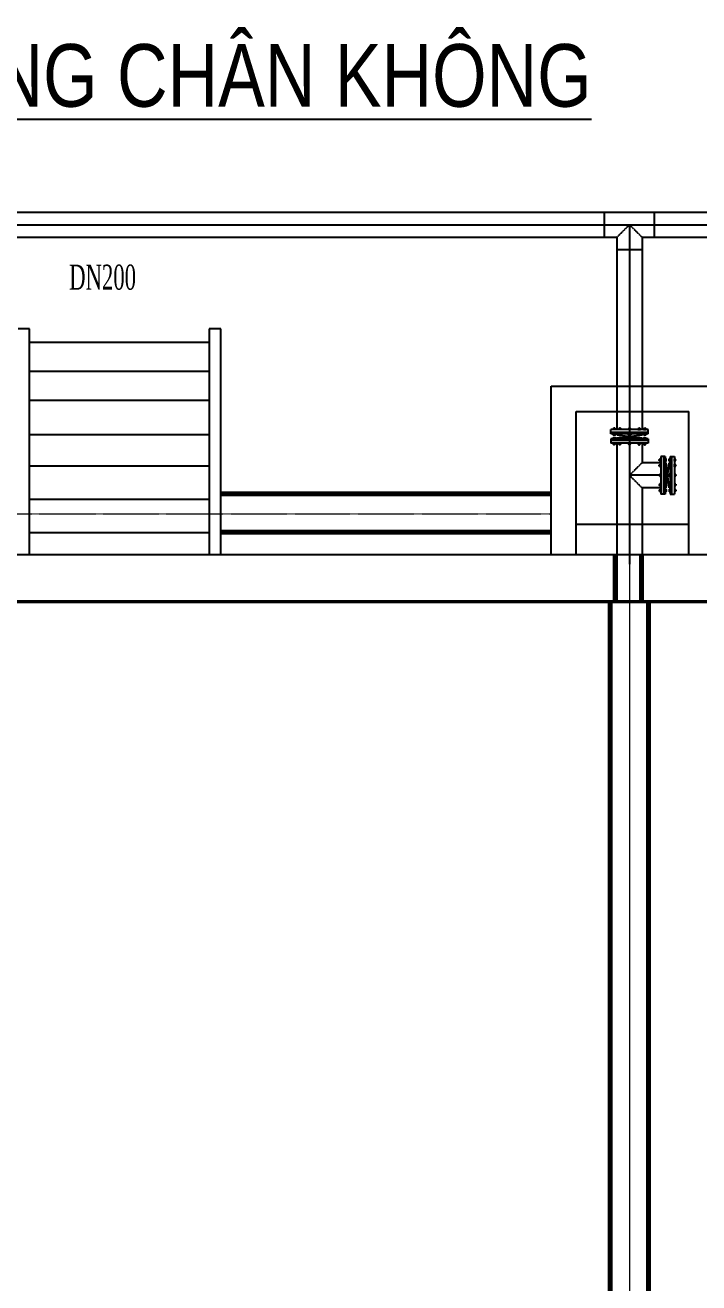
# Model space of a CAD drawing. Header units: millimetres. Extents: x -702765 to 835888, y -645289 to 262.
# Drawn here: x 752453 to 757828, y -314426 to -304386 of the extents above; entities that cross this region are included whole.
import ezdxf
from ezdxf.enums import TextEntityAlignment as Align

# ---------------------------------------------------------------- set-up
doc = ezdxf.new("R2010")
doc.units = ezdxf.units.MM
doc.header["$LTSCALE"] = 0.01
for name, pattern in [('CENTER', [2, 1.25, -0.25, 0.25, -0.25]), ('DASHED', [19.05, 12.7, -6.35]), ('HIDDEN', [9.525, 6.35, -3.175])]:
    doc.linetypes.add(name, pattern=pattern)
for name, color, linetype in [('centre', 8, 'CENTER'), ('HACTH', 9, 'Continuous'), ('HATCH', 8, 'Continuous'), ('PIPE', 3, 'Continuous'), ('THIETBI', 200, 'Continuous')]:
    doc.layers.add(name, color=color, linetype=linetype)
doc.layers.add('duong tam', color=6, linetype='CENTER', lineweight=9)
doc.styles.add('text', font='romans.shx', dxfattribs={"width": 0.8, "bigfont": 'romansvn.shx'})
doc.styles.add('TUYEN', font='vntimeh.shx', dxfattribs={"width": 0.6, "height": 200})

msp = doc.modelspace()

# ---------------------------------------------------------------- linework, layer by layer
for p, q in [((752488.7, -306809.3), (752397.2, -306809.3)), ((752488.7, -308608.2), (752488.7, -306809.3)), ((753922, -306809.3), (753922, -308608.2)), ((754013.5, -306809.3), (753922, -306809.3)), ((754013.5, -308612.9), (754013.5, -306809.3)), ((753922, -306918.9), (752488.7, -306918.9)), ((753922, -307151.6), (752488.7, -307151.6)), ((756649.2, -308612.9), (756649.2, -307269.1)), ((756649.2, -307269.1), (757949.2, -307269.1)), ((753922, -307383.7), (752488.7, -307383.7)), ((756849.2, -308612.9), (756849.2, -307469.1)), ((756849.2, -307469.1), (757749.2, -307469.1)), ((757749.2, -308612.9), (757749.2, -307469.1)), ((753922, -307657.6), (752488.7, -307657.6)), ((753922, -307906.2), (752488.7, -307906.2)), ((753922, -308172.6), (752488.7, -308172.6)), ((756849.2, -308369.1), (757749.2, -308369.1)), ((756849.2, -308369.1), (757749.2, -308369.1)), ((753922, -308438.9), (752488.7, -308438.9)), ((746264.4, -308612.9), (762264.4, -308612.9)), ((745718.3, -308982), (761307.4, -308982))]:
    msp.add_line(p, q)
at = {"linetype": 'HIDDEN', "ltscale": 300, "const_width": 40}
for points in [[(754013.5, -308127.8), (756645.2, -308127.8)], [(754013.5, -308434.9), (756645.2, -308434.9)], [(757162, -308984.5), (757162, -308615)], [(757370.6, -308984.5), (757370.6, -308615)], [(757120.4, -308982), (757120.4, -331096)], [(757427, -308982), (757427, -331096)]]:
    msp.add_lwpolyline(points, dxfattribs=at)
at = {"linetype": 'Continuous'}
for points in [[(745718.3, -308982), (761309.4, -308982), (761309.4, -331096), (745718.3, -331096)], [(745728.3, -308992), (761299.4, -308992), (761299.4, -331086), (745728.3, -331086)]]:
    msp.add_lwpolyline(points, close=True, dxfattribs=at)
at = {"layer": 'centre', "linetype": 'CENTER', "ltscale": 300}
for p, q in [((724632.4, -305979.4), (773462.6, -305979.4)), ((757274.8, -305979.4), (757274.8, -308687.9)), ((757524.9, -307979.5), (757274.9, -307979.5))]:
    msp.add_line(p, q, dxfattribs=at)
at = {"layer": 'duong tam', "ltscale": 200}
for p, q in [((749978.2, -308288.4), (756645.2, -308288.4)), ((757274.8, -308493.9), (757274.8, -331096)), ((757274.8, -308512.9), (757274.8, -331096))]:
    msp.add_line(p, q, dxfattribs=at)
at = {"layer": 'HATCH'}
msp.add_lwpolyline([(753975.3, -306377.4, 0, 0, 0), (754526.6, -306377.4, 100, 0, 0), (754770, -306377.4, 0, 0, 0)], format="xyseb", dxfattribs=at)
at = {"layer": 'PIPE', "linetype": 'DASHED', "ltscale": 25}
for p, q in [((724632.4, -305879.4), (773474.8, -305879.4)), ((757074.8, -306079.4), (757074.8, -305879.4)), ((757474.8, -306079.4), (757474.8, -305879.4)), ((757274.8, -305979.4), (757174.8, -306079.4)), ((757374.8, -306079.4), (757274.8, -305979.4)), ((749428.2, -306079.4), (757174.8, -306079.4)), ((757174.8, -306079.4), (757174.8, -307614.9)), ((757374.8, -306079.4), (765228.2, -306079.4)), ((757374.8, -306079.4), (757474.8, -306079.4)), ((757374.8, -306079.4), (757374.8, -307614.9)), ((757374.8, -306179.4), (757174.8, -306179.4)), ((757174.8, -307723.3), (757174.8, -308612.9)), ((757374.9, -307723.3), (757374.9, -307879.5)), ((757274.9, -307979.5), (757374.9, -307879.5)), ((757524.9, -307879.5), (757374.9, -307879.5)), ((757374.9, -308079.5), (757274.9, -307979.5)), ((757374.9, -308079.5), (757374.8, -308612.9)), ((757524.9, -308079.5), (757374.9, -308079.5))]:
    msp.add_line(p, q, dxfattribs=at)
at = {"layer": 'THIETBI'}
for p, q in [((757124.9, -307650), (757124.9, -307614.9)), ((757424.9, -307614.9), (757124.9, -307614.9)), ((757143.2, -307614.9), (757143.2, -307609.8)), ((757163.2, -307614.9), (757143.2, -307614.9)), ((757160.6, -307608), (757145.9, -307608)), ((757148.2, -307604.7), (757150.2, -307602.7)), ((757148.2, -307604.7), (757148.2, -307608)), ((757158.2, -307607.5), (757148.2, -307605.4)), ((757149.2, -307614.9), (757149.2, -307609.8)), ((757158.1, -307604.6), (757150.1, -307602.8)), ((757156.2, -307602.7), (757150.2, -307602.7)), ((757153.2, -307602.7), (757153.2, -307614.9)), ((757158.2, -307604.7), (757156.2, -307602.7)), ((757157.2, -307614.9), (757157.2, -307609.8)), ((757158.2, -307604.7), (757158.2, -307608)), ((757163.2, -307614.9), (757163.2, -307609.8)), ((757187.8, -307614.9), (757187.8, -307609.8)), ((757207.8, -307614.9), (757187.8, -307614.9)), ((757205.2, -307608), (757190.5, -307608)), ((757192.8, -307604.7), (757194.8, -307602.7)), ((757192.8, -307604.7), (757192.8, -307608)), ((757202.8, -307607.5), (757192.8, -307605.4)), ((757193.8, -307614.9), (757193.8, -307609.8)), ((757202.7, -307604.6), (757194.7, -307602.8)), ((757200.8, -307602.7), (757194.8, -307602.7)), ((757197.8, -307602.7), (757197.8, -307614.9)), ((757202.8, -307604.7), (757200.8, -307602.7)), ((757201.8, -307614.9), (757201.8, -307609.8)), ((757202.8, -307604.7), (757202.8, -307608)), ((757207.8, -307614.9), (757207.8, -307609.8)), ((757264.9, -307614.9), (757264.9, -307609.8)), ((757284.9, -307614.9), (757264.9, -307614.9)), ((757282.2, -307608), (757267.5, -307608)), ((757269.9, -307604.7), (757271.9, -307602.7)), ((757269.9, -307604.7), (757269.9, -307608)), ((757279.9, -307607.5), (757269.9, -307605.4)), ((757270.9, -307614.9), (757270.9, -307609.8)), ((757279.7, -307604.6), (757271.8, -307602.8)), ((757277.9, -307602.7), (757271.9, -307602.7)), ((757279.9, -307604.7), (757277.9, -307602.7)), ((757278.9, -307614.9), (757278.9, -307609.8)), ((757279.9, -307604.7), (757279.9, -307608)), ((757284.9, -307614.9), (757284.9, -307609.8)), ((757342.4, -307614.9), (757342.4, -307609.8)), ((757342.4, -307614.9), (757362.4, -307614.9)), ((757345.1, -307608), (757359.8, -307608)), ((757347.4, -307604.7), (757349.4, -307602.7)), ((757347.4, -307604.7), (757347.4, -307608)), ((757347.4, -307607.5), (757357.4, -307605.4)), ((757347.6, -307604.6), (757355.5, -307602.8)), ((757348.4, -307614.9), (757348.4, -307609.8)), ((757349.4, -307602.7), (757355.4, -307602.7)), ((757352.4, -307602.7), (757352.4, -307614.9)), ((757357.4, -307604.7), (757355.4, -307602.7)), ((757356.4, -307614.9), (757356.4, -307609.8)), ((757357.4, -307604.7), (757357.4, -307608)), ((757362.4, -307614.9), (757362.4, -307609.8)), ((757387.1, -307614.9), (757387.1, -307609.8)), ((757387.1, -307614.9), (757407.1, -307614.9)), ((757397.6, -307614.9), (757388.6, -307614.9)), ((757389.7, -307608), (757404.4, -307608)), ((757392, -307604.7), (757394, -307602.7)), ((757392, -307604.7), (757392, -307608)), ((757392, -307607.5), (757402, -307605.4)), ((757392.2, -307604.6), (757400.2, -307602.8)), ((757393.1, -307614.9), (757393.1, -307609.8)), ((757394, -307602.7), (757400, -307602.7)), ((757397.1, -307602.7), (757397.1, -307614.9)), ((757402, -307604.7), (757400, -307602.7)), ((757401.1, -307614.9), (757401.1, -307609.8)), ((757402, -307604.7), (757402, -307608)), ((757407.1, -307614.9), (757407.1, -307609.8)), ((757424.9, -307650), (757424.9, -307614.9)), ((757424.9, -307636.9), (757124.9, -307636.9)), ((757424.9, -307636.9), (757124.9, -307636.9)), ((757424.9, -307636.9), (757124.9, -307636.9)), ((757424.9, -307650), (757124.9, -307650)), ((757124.9, -307688.2), (757124.9, -307723.3)), ((757424.9, -307688.2), (757124.9, -307688.2)), ((757424.9, -307701.3), (757124.9, -307701.3)), ((757424.9, -307701.3), (757124.9, -307701.3)), ((757424.9, -307701.3), (757124.9, -307701.3)), ((757143.2, -307650), (757143.2, -307656)), ((757163.2, -307650), (757143.2, -307650)), ((757143.2, -307688.2), (757143.2, -307682.2)), ((757163.2, -307688.2), (757143.2, -307688.2)), ((757160.6, -307657.8), (757145.9, -307657.8)), ((757160.6, -307680.4), (757145.9, -307680.4)), ((757148.2, -307649.9), (757148.2, -307650)), ((757148.2, -307688.3), (757148.2, -307688.2)), ((757149.2, -307650), (757149.2, -307656)), ((757149.2, -307688.2), (757149.2, -307682.2)), ((757153.2, -307649.9), (757153.2, -307657.8)), ((757153.2, -307688.3), (757153.2, -307680.4)), ((757157.2, -307650), (757157.2, -307656)), ((757157.2, -307688.2), (757157.2, -307682.2)), ((757158.2, -307649.9), (757158.2, -307650)), ((757158.2, -307688.3), (757158.2, -307688.2)), ((757163.2, -307650), (757163.2, -307656)), ((757163.2, -307688.2), (757163.2, -307682.2)), ((757187.8, -307650), (757187.8, -307656)), ((757207.8, -307650), (757187.8, -307650)), ((757187.8, -307688.2), (757187.8, -307682.2)), ((757207.8, -307688.2), (757187.8, -307688.2)), ((757205.2, -307657.8), (757190.5, -307657.8)), ((757205.2, -307680.4), (757190.5, -307680.4)), ((757192.8, -307649.9), (757192.8, -307650)), ((757192.8, -307688.2), (757192.8, -307688.2)), ((757193.8, -307650), (757193.8, -307656)), ((757193.8, -307688.2), (757193.8, -307682.2)), ((757197.8, -307649.9), (757197.8, -307657.8)), ((757197.8, -307688.2), (757197.8, -307680.4)), ((757201.8, -307650), (757201.8, -307656)), ((757201.8, -307688.2), (757201.8, -307682.2)), ((757202.8, -307649.9), (757202.8, -307650)), ((757202.8, -307688.2), (757202.8, -307688.2)), ((757207.8, -307650), (757207.8, -307656)), ((757207.8, -307688.2), (757207.8, -307682.2)), ((757284.9, -307650), (757264.9, -307650)), ((757264.9, -307650), (757264.9, -307656)), ((757264.9, -307688.2), (757264.9, -307682.2)), ((757284.9, -307688.2), (757264.9, -307688.2)), ((757282.2, -307657.8), (757267.5, -307657.8)), ((757282.2, -307680.4), (757267.5, -307680.4)), ((757270.9, -307650), (757270.9, -307656)), ((757270.9, -307688.2), (757270.9, -307682.2)), ((757278.9, -307650), (757278.9, -307656)), ((757278.9, -307688.2), (757278.9, -307682.2)), ((757284.9, -307650), (757284.9, -307656)), ((757284.9, -307688.2), (757284.9, -307682.2)), ((757342.4, -307650), (757342.4, -307656)), ((757342.4, -307650), (757362.4, -307650)), ((757342.4, -307688.2), (757342.4, -307682.2)), ((757342.4, -307688.2), (757362.4, -307688.2)), ((757345.1, -307657.8), (757359.8, -307657.8)), ((757345.1, -307680.4), (757359.8, -307680.4)), ((757347.4, -307649.9), (757347.4, -307650)), ((757347.4, -307688.2), (757347.4, -307688.2)), ((757348.4, -307650), (757348.4, -307656)), ((757348.4, -307688.2), (757348.4, -307682.2)), ((757352.4, -307649.9), (757352.4, -307657.8)), ((757352.4, -307688.2), (757352.4, -307680.4)), ((757356.4, -307650), (757356.4, -307656)), ((757356.4, -307688.2), (757356.4, -307682.2)), ((757357.4, -307649.9), (757357.4, -307650)), ((757357.4, -307688.2), (757357.4, -307688.2)), ((757362.4, -307650), (757362.4, -307656)), ((757362.4, -307688.2), (757362.4, -307682.2)), ((757387.1, -307650), (757387.1, -307656)), ((757387.1, -307650), (757407.1, -307650)), ((757387.1, -307688.2), (757387.1, -307682.2)), ((757387.1, -307688.2), (757407.1, -307688.2)), ((757389.7, -307657.8), (757404.4, -307657.8)), ((757389.7, -307680.4), (757404.4, -307680.4)), ((757392, -307649.9), (757392, -307650)), ((757392, -307688.3), (757392, -307688.2)), ((757393.1, -307650), (757393.1, -307656)), ((757393.1, -307688.2), (757393.1, -307682.2)), ((757397.1, -307649.9), (757397.1, -307657.8)), ((757397.1, -307688.3), (757397.1, -307680.4)), ((757401.1, -307650), (757401.1, -307656)), ((757401.1, -307688.2), (757401.1, -307682.2)), ((757402, -307649.9), (757402, -307650)), ((757402, -307688.3), (757402, -307688.2)), ((757407.1, -307650), (757407.1, -307656)), ((757407.1, -307688.2), (757407.1, -307682.2)), ((757424.9, -307688.2), (757424.9, -307723.3)), ((757424.9, -307723.3), (757124.9, -307723.3)), ((757143.2, -307723.3), (757143.2, -307728.4)), ((757163.2, -307723.3), (757143.2, -307723.3)), ((757160.6, -307730.1), (757145.9, -307730.1)), ((757148.2, -307733.5), (757148.2, -307730.1)), ((757158.2, -307730.7), (757148.2, -307732.8)), ((757148.2, -307733.5), (757150.2, -307735.5)), ((757149.2, -307723.3), (757149.2, -307728.4)), ((757158.1, -307733.6), (757150.1, -307735.4)), ((757156.2, -307735.5), (757150.2, -307735.5)), ((757153.2, -307735.5), (757153.2, -307723.3)), ((757158.2, -307733.5), (757156.2, -307735.5)), ((757157.2, -307723.3), (757157.2, -307728.4)), ((757158.2, -307733.5), (757158.2, -307730.1)), ((757163.2, -307723.3), (757163.2, -307728.4)), ((757187.8, -307723.3), (757187.8, -307728.4)), ((757207.8, -307723.3), (757187.8, -307723.3)), ((757205.2, -307730.1), (757190.5, -307730.1)), ((757192.8, -307733.5), (757192.8, -307730.1)), ((757202.8, -307730.7), (757192.8, -307732.8)), ((757192.8, -307733.5), (757194.8, -307735.5)), ((757193.8, -307723.3), (757193.8, -307728.4)), ((757202.7, -307733.6), (757194.7, -307735.4)), ((757200.8, -307735.5), (757194.8, -307735.5)), ((757197.8, -307735.5), (757197.8, -307723.3)), ((757202.8, -307733.5), (757200.8, -307735.5)), ((757201.8, -307723.3), (757201.8, -307728.4)), ((757202.8, -307733.5), (757202.8, -307730.1)), ((757207.8, -307723.3), (757207.8, -307728.4)), ((757284.9, -307723.3), (757264.9, -307723.3)), ((757264.9, -307723.3), (757264.9, -307728.4)), ((757282.2, -307730.1), (757267.5, -307730.1)), ((757269.9, -307733.5), (757269.9, -307730.1)), ((757279.9, -307730.7), (757269.9, -307732.8)), ((757269.9, -307733.5), (757271.9, -307735.5)), ((757270.9, -307723.3), (757270.9, -307728.4)), ((757279.7, -307733.6), (757271.8, -307735.4)), ((757277.9, -307735.5), (757271.9, -307735.5)), ((757279.9, -307733.5), (757277.9, -307735.5)), ((757278.9, -307723.3), (757278.9, -307728.4)), ((757279.9, -307733.5), (757279.9, -307730.1)), ((757284.9, -307723.3), (757284.9, -307728.4)), ((757342.4, -307723.3), (757342.4, -307728.4)), ((757342.4, -307723.3), (757362.4, -307723.3)), ((757345.1, -307730.1), (757359.8, -307730.1)), ((757347.4, -307733.5), (757347.4, -307730.1)), ((757347.4, -307730.7), (757357.4, -307732.8)), ((757347.4, -307733.5), (757349.4, -307735.5)), ((757347.6, -307733.6), (757355.5, -307735.4)), ((757348.4, -307723.3), (757348.4, -307728.4)), ((757349.4, -307735.5), (757355.4, -307735.5)), ((757352.4, -307735.5), (757352.4, -307723.3)), ((757357.4, -307733.5), (757355.4, -307735.5)), ((757356.4, -307723.3), (757356.4, -307728.4)), ((757357.4, -307733.5), (757357.4, -307730.1)), ((757362.4, -307723.3), (757362.4, -307728.4)), ((757387.1, -307723.3), (757387.1, -307728.4)), ((757387.1, -307723.3), (757407.1, -307723.3)), ((757397.6, -307723.3), (757388.6, -307723.3)), ((757389.7, -307730.1), (757404.4, -307730.1)), ((757392, -307733.5), (757392, -307730.1)), ((757392, -307730.7), (757402, -307732.8)), ((757392, -307733.5), (757394, -307735.5)), ((757392.2, -307733.6), (757400.2, -307735.4)), ((757393.1, -307723.3), (757393.1, -307728.4)), ((757394, -307735.5), (757400, -307735.5)), ((757397.1, -307735.5), (757397.1, -307723.3)), ((757402, -307733.5), (757400, -307735.5)), ((757401.1, -307723.3), (757401.1, -307728.4)), ((757402, -307733.5), (757402, -307730.1)), ((757407.1, -307723.3), (757407.1, -307728.4)), ((757514.7, -307852.3), (757512.7, -307854.3)), ((757512.7, -307860.3), (757512.7, -307854.3)), ((757512.7, -307857.3), (757524.9, -307857.3)), ((757514.7, -307862.3), (757512.7, -307860.3)), ((757514.7, -307896.9), (757512.7, -307898.9)), ((757512.7, -307904.9), (757512.7, -307898.9)), ((757512.7, -307901.9), (757524.9, -307901.9)), ((757514.7, -307906.9), (757512.7, -307904.9)), ((757514.6, -307862.2), (757512.8, -307854.2)), ((757514.6, -307906.8), (757512.8, -307898.8)), ((757514.7, -307852.3), (757518, -307852.3)), ((757514.7, -307862.3), (757518, -307862.3)), ((757514.7, -307896.9), (757518, -307896.9)), ((757514.7, -307906.9), (757518, -307906.9)), ((757517.5, -307862.3), (757515.4, -307852.3)), ((757517.5, -307906.9), (757515.4, -307896.9)), ((757518, -307864.6), (757518, -307850)), ((757518, -307909.3), (757518, -307894.6)), ((757524.9, -307847.3), (757519.8, -307847.3)), ((757524.9, -307853.3), (757519.8, -307853.3)), ((757524.9, -307861.3), (757519.8, -307861.3)), ((757524.9, -307867.3), (757519.8, -307867.3)), ((757524.9, -307891.9), (757519.8, -307891.9)), ((757524.9, -307897.9), (757519.8, -307897.9)), ((757524.9, -307905.9), (757519.8, -307905.9)), ((757524.9, -307911.9), (757519.8, -307911.9)), ((757559.9, -307829.5), (757524.9, -307829.5)), ((757524.9, -307829.5), (757524.9, -308129.5)), ((757524.9, -307867.3), (757524.9, -307847.3)), ((757524.9, -307856.8), (757524.9, -307865.8)), ((757524.9, -307911.9), (757524.9, -307891.9)), ((757546.9, -307829.5), (757546.9, -308129.5)), ((757546.9, -307829.5), (757546.9, -308129.5)), ((757546.9, -307829.5), (757546.9, -308129.5)), ((757559.9, -307829.5), (757559.9, -308129.5)), ((757559.9, -307847.3), (757566, -307847.3)), ((757559.9, -307867.3), (757559.9, -307847.3)), ((757559.9, -307852.3), (757559.9, -307852.3)), ((757559.9, -307853.3), (757566, -307853.3)), ((757559.9, -307857.3), (757567.8, -307857.3)), ((757559.9, -307861.3), (757566, -307861.3)), ((757559.9, -307862.3), (757559.9, -307862.3)), ((757559.9, -307867.3), (757566, -307867.3)), ((757559.9, -307891.9), (757566, -307891.9)), ((757559.9, -307911.9), (757559.9, -307891.9)), ((757559.9, -307896.9), (757559.9, -307896.9)), ((757559.9, -307897.9), (757566, -307897.9)), ((757559.9, -307901.9), (757567.8, -307901.9)), ((757559.9, -307905.9), (757566, -307905.9)), ((757559.9, -307906.9), (757559.9, -307906.9)), ((757559.9, -307911.9), (757566, -307911.9)), ((757567.8, -307864.6), (757567.8, -307850)), ((757567.8, -307909.3), (757567.8, -307894.6)), ((757590.4, -307864.6), (757590.4, -307850)), ((757598.2, -307857.3), (757590.4, -307857.3)), ((757590.4, -307909.3), (757590.4, -307894.6)), ((757598.2, -307901.9), (757590.4, -307901.9)), ((757598.2, -307847.3), (757592.1, -307847.3)), ((757598.2, -307853.3), (757592.1, -307853.3)), ((757598.2, -307861.3), (757592.1, -307861.3)), ((757598.2, -307867.3), (757592.1, -307867.3)), ((757598.2, -307891.9), (757592.1, -307891.9)), ((757598.2, -307897.9), (757592.1, -307897.9)), ((757598.2, -307905.9), (757592.1, -307905.9)), ((757598.2, -307911.9), (757592.1, -307911.9)), ((757598.2, -307829.5), (757633.3, -307829.5)), ((757598.2, -307829.5), (757598.2, -308129.5)), ((757598.2, -307867.3), (757598.2, -307847.3)), ((757598.2, -307852.3), (757598.2, -307852.3)), ((757598.2, -307862.3), (757598.2, -307862.3)), ((757598.2, -307911.9), (757598.2, -307891.9)), ((757598.2, -307896.9), (757598.2, -307896.9)), ((757598.2, -307906.9), (757598.2, -307906.9)), ((757611.3, -307829.5), (757611.3, -308129.5)), ((757611.3, -307829.5), (757611.3, -308129.5)), ((757611.3, -307829.5), (757611.3, -308129.5)), ((757633.3, -307829.5), (757633.3, -308129.5)), ((757633.3, -307847.3), (757638.4, -307847.3)), ((757633.3, -307867.3), (757633.3, -307847.3)), ((757633.3, -307853.3), (757638.4, -307853.3)), ((757633.3, -307856.8), (757633.3, -307865.8)), ((757645.5, -307857.3), (757633.3, -307857.3)), ((757633.3, -307861.3), (757638.4, -307861.3)), ((757633.3, -307867.3), (757638.4, -307867.3)), ((757633.3, -307891.9), (757638.4, -307891.9)), ((757633.3, -307911.9), (757633.3, -307891.9)), ((757633.3, -307897.9), (757638.4, -307897.9)), ((757645.5, -307901.9), (757633.3, -307901.9)), ((757633.3, -307905.9), (757638.4, -307905.9)), ((757633.3, -307911.9), (757638.4, -307911.9)), ((757640.1, -307864.6), (757640.1, -307850)), ((757643.5, -307852.3), (757640.1, -307852.3)), ((757643.5, -307862.3), (757640.1, -307862.3)), ((757640.1, -307909.3), (757640.1, -307894.6)), ((757643.5, -307896.9), (757640.1, -307896.9)), ((757643.5, -307906.9), (757640.1, -307906.9)), ((757640.7, -307862.3), (757642.8, -307852.3)), ((757640.7, -307906.9), (757642.8, -307896.9)), ((757643.5, -307852.3), (757645.5, -307854.3)), ((757643.5, -307862.3), (757645.5, -307860.3)), ((757643.5, -307896.9), (757645.5, -307898.9)), ((757643.5, -307906.9), (757645.5, -307904.9)), ((757643.6, -307862.2), (757645.4, -307854.2)), ((757643.6, -307906.8), (757645.4, -307898.8)), ((757645.5, -307860.3), (757645.5, -307854.3)), ((757645.5, -307904.9), (757645.5, -307898.9)), ((757514.7, -307974.5), (757512.7, -307976.5)), ((757512.7, -307976.5), (757512.7, -307982.5)), ((757514.7, -307984.5), (757512.7, -307982.5)), ((757514.6, -307974.6), (757512.8, -307982.6)), ((757514.7, -307974.5), (757518, -307974.5)), ((757514.7, -307984.5), (757518, -307984.5)), ((757517.5, -307974.5), (757515.4, -307984.5)), ((757518, -307972.2), (757518, -307986.8)), ((757524.9, -307969.5), (757519.8, -307969.5)), ((757524.9, -307975.5), (757519.8, -307975.5)), ((757524.9, -307983.5), (757519.8, -307983.5)), ((757524.9, -307989.5), (757519.8, -307989.5)), ((757524.9, -307969.5), (757524.9, -307989.5)), ((757559.9, -307969.5), (757559.9, -307989.5)), ((757559.9, -307969.5), (757566, -307969.5)), ((757559.9, -307975.5), (757566, -307975.5)), ((757559.9, -307983.5), (757566, -307983.5)), ((757559.9, -307989.5), (757566, -307989.5)), ((757567.8, -307972.2), (757567.8, -307986.8)), ((757590.4, -307972.2), (757590.4, -307986.8)), ((757598.2, -307969.5), (757592.1, -307969.5)), ((757598.2, -307975.5), (757592.1, -307975.5)), ((757598.2, -307983.5), (757592.1, -307983.5)), ((757598.2, -307989.5), (757592.1, -307989.5)), ((757598.2, -307969.5), (757598.2, -307989.5)), ((757633.3, -307969.5), (757633.3, -307989.5)), ((757633.3, -307969.5), (757638.4, -307969.5)), ((757633.3, -307975.5), (757638.4, -307975.5)), ((757633.3, -307983.5), (757638.4, -307983.5)), ((757633.3, -307989.5), (757638.4, -307989.5)), ((757640.1, -307972.2), (757640.1, -307986.8)), ((757643.5, -307974.5), (757640.1, -307974.5)), ((757643.5, -307984.5), (757640.1, -307984.5)), ((757640.7, -307974.5), (757642.8, -307984.5)), ((757643.5, -307974.5), (757645.5, -307976.5)), ((757643.5, -307984.5), (757645.5, -307982.5)), ((757643.6, -307974.6), (757645.4, -307982.6)), ((757645.5, -307976.5), (757645.5, -307982.5)), ((757514.7, -308051.5), (757512.7, -308053.5)), ((757512.7, -308053.5), (757512.7, -308059.5)), ((757512.7, -308056.5), (757524.9, -308056.5)), ((757514.7, -308061.5), (757512.7, -308059.5)), ((757514.7, -308096.1), (757512.7, -308098.1)), ((757512.7, -308098.1), (757512.7, -308104.1)), ((757512.7, -308101.1), (757524.9, -308101.1)), ((757514.7, -308106.1), (757512.7, -308104.1)), ((757514.6, -308051.6), (757512.8, -308059.6)), ((757514.6, -308096.3), (757512.8, -308104.2)), ((757514.7, -308051.5), (757518, -308051.5)), ((757514.7, -308061.5), (757518, -308061.5)), ((757514.7, -308096.1), (757518, -308096.1)), ((757514.7, -308106.1), (757518, -308106.1)), ((757517.5, -308051.5), (757515.4, -308061.5)), ((757517.5, -308096.1), (757515.4, -308106.1)), ((757518, -308049.2), (757518, -308063.9)), ((757518, -308093.8), (757518, -308108.5)), ((757524.9, -308046.5), (757519.8, -308046.5)), ((757524.9, -308052.5), (757519.8, -308052.5)), ((757524.9, -308060.5), (757519.8, -308060.5)), ((757524.9, -308066.5), (757519.8, -308066.5)), ((757524.9, -308091.1), (757519.8, -308091.1)), ((757524.9, -308097.1), (757519.8, -308097.1)), ((757524.9, -308105.1), (757519.8, -308105.1)), ((757524.9, -308111.1), (757519.8, -308111.1)), ((757524.9, -308046.5), (757524.9, -308066.5)), ((757524.9, -308091.1), (757524.9, -308111.1)), ((757559.9, -308046.5), (757566, -308046.5)), ((757559.9, -308046.5), (757559.9, -308066.5)), ((757559.9, -308051.5), (757559.9, -308051.5)), ((757559.9, -308052.5), (757566, -308052.5)), ((757559.9, -308056.5), (757567.8, -308056.5)), ((757559.9, -308060.5), (757566, -308060.5)), ((757559.9, -308061.5), (757559.9, -308061.5)), ((757559.9, -308066.5), (757566, -308066.5)), ((757559.9, -308091.1), (757566, -308091.1)), ((757559.9, -308091.1), (757559.9, -308111.1)), ((757559.9, -308096.1), (757559.9, -308096.1)), ((757559.9, -308097.1), (757566, -308097.1)), ((757559.9, -308101.1), (757567.8, -308101.1)), ((757559.9, -308105.1), (757566, -308105.1)), ((757559.9, -308106.1), (757559.9, -308106.1)), ((757559.9, -308111.1), (757566, -308111.1)), ((757567.8, -308049.2), (757567.8, -308063.9)), ((757567.8, -308093.8), (757567.8, -308108.5)), ((757590.4, -308049.2), (757590.4, -308063.9)), ((757598.2, -308056.5), (757590.4, -308056.5)), ((757590.4, -308093.8), (757590.4, -308108.5)), ((757598.2, -308101.1), (757590.4, -308101.1)), ((757598.2, -308046.5), (757592.1, -308046.5)), ((757598.2, -308052.5), (757592.1, -308052.5)), ((757598.2, -308060.5), (757592.1, -308060.5)), ((757598.2, -308066.5), (757592.1, -308066.5)), ((757598.2, -308091.1), (757592.1, -308091.1)), ((757598.2, -308097.1), (757592.1, -308097.1)), ((757598.2, -308105.1), (757592.1, -308105.1)), ((757598.2, -308111.1), (757592.1, -308111.1)), ((757598.2, -308046.5), (757598.2, -308066.5)), ((757598.2, -308051.5), (757598.2, -308051.5)), ((757598.2, -308061.5), (757598.2, -308061.5)), ((757598.2, -308091.1), (757598.2, -308111.1)), ((757598.2, -308096.1), (757598.2, -308096.1)), ((757598.2, -308106.1), (757598.2, -308106.1)), ((757633.3, -308046.5), (757638.4, -308046.5)), ((757633.3, -308046.5), (757633.3, -308066.5)), ((757633.3, -308052.5), (757638.4, -308052.5)), ((757645.5, -308056.5), (757633.3, -308056.5)), ((757633.3, -308060.5), (757638.4, -308060.5)), ((757633.3, -308066.5), (757638.4, -308066.5)), ((757633.3, -308091.1), (757638.4, -308091.1)), ((757633.3, -308091.1), (757633.3, -308111.1)), ((757633.3, -308097.1), (757638.4, -308097.1)), ((757645.5, -308101.1), (757633.3, -308101.1)), ((757633.3, -308105.1), (757638.4, -308105.1)), ((757633.3, -308111.1), (757638.4, -308111.1)), ((757640.1, -308049.2), (757640.1, -308063.9)), ((757643.5, -308051.5), (757640.1, -308051.5)), ((757643.5, -308061.5), (757640.1, -308061.5)), ((757640.1, -308093.8), (757640.1, -308108.5)), ((757643.5, -308096.1), (757640.1, -308096.1)), ((757643.5, -308106.1), (757640.1, -308106.1)), ((757640.7, -308051.5), (757642.8, -308061.5)), ((757640.7, -308096.1), (757642.8, -308106.1)), ((757643.5, -308051.5), (757645.5, -308053.5)), ((757643.5, -308061.5), (757645.5, -308059.5)), ((757643.5, -308096.1), (757645.5, -308098.1)), ((757643.5, -308106.1), (757645.5, -308104.1)), ((757643.6, -308051.6), (757645.4, -308059.6)), ((757643.6, -308096.3), (757645.4, -308104.2)), ((757645.5, -308053.5), (757645.5, -308059.5)), ((757645.5, -308098.1), (757645.5, -308104.1)), ((757559.9, -308129.5), (757524.9, -308129.5)), ((757598.2, -308129.5), (757633.3, -308129.5))]:
    msp.add_line(p, q, dxfattribs=at)
for points in [[(757174.9, -307650), (757174.9, -307657.8)], [(757174.9, -307680.4), (757174.9, -307680.4), (757374.9, -307657.8), (757374.9, -307657.8)], [(757174.9, -307657.8), (757174.9, -307657.8), (757374.9, -307680.4), (757374.9, -307680.4)], [(757174.9, -307688.2), (757174.9, -307680.4)], [(757374.9, -307657.8), (757374.9, -307650)], [(757374.9, -307680.4), (757374.9, -307688.2)], [(757567.8, -307879.5), (757559.9, -307879.5)], [(757590.4, -308079.5), (757590.4, -308079.5), (757567.8, -307879.5), (757567.8, -307879.5)], [(757567.8, -308079.5), (757567.8, -308079.5), (757590.4, -307879.5), (757590.4, -307879.5)], [(757590.4, -307879.5), (757598.2, -307879.5)], [(757559.9, -308079.5), (757567.8, -308079.5)], [(757598.2, -308079.5), (757590.4, -308079.5)]]:
    msp.add_lwpolyline(points, dxfattribs=at)
for centre, radius, start, end in [((757146.2, -307611.3), 3.3, 94.50198, 152.36346), ((757146.3, -307611.3), 3.3, 27.63654, 85.49802), ((757153.2, -307613.5), 5.42, 42.48832, 137.51168), ((757160.2, -307611.3), 3.3, 94.50198, 152.36346), ((757160.3, -307611.3), 3.3, 27.63654, 85.49802), ((757190.8, -307611.3), 3.3, 94.50198, 152.36346), ((757190.9, -307611.3), 3.3, 27.63654, 85.49802), ((757197.8, -307613.5), 5.42, 42.48832, 137.51168), ((757204.8, -307611.3), 3.3, 94.50198, 152.36346), ((757204.9, -307611.3), 3.3, 27.63654, 85.49802), ((757267.8, -307611.3), 3.3, 94.50198, 152.36346), ((757267.9, -307611.3), 3.3, 27.63654, 85.49802), ((757274.9, -307613.5), 5.42, 42.48832, 137.51168), ((757281.8, -307611.3), 3.3, 94.50198, 152.36346), ((757281.9, -307611.3), 3.3, 27.63654, 85.49802), ((757345.4, -307611.3), 3.3, 94.50198, 152.36346), ((757345.5, -307611.3), 3.3, 27.63654, 85.49802), ((757352.4, -307613.5), 5.42, 42.48832, 137.51168), ((757359.4, -307611.3), 3.3, 94.50198, 152.36346), ((757359.5, -307611.3), 3.3, 27.63654, 85.49802), ((757390, -307611.3), 3.3, 94.50198, 152.36346), ((757390.1, -307611.3), 3.3, 27.63654, 85.49802), ((757397.1, -307613.5), 5.42, 42.48832, 137.51168), ((757404, -307611.3), 3.3, 94.50198, 152.36346), ((757404.1, -307611.3), 3.3, 27.63654, 85.49802), ((757146.2, -307654.5), 3.3, 207.63654, 265.49802), ((757146.2, -307683.7), 3.3, 94.50198, 152.36346), ((757146.3, -307654.5), 3.3, 274.50198, 332.36346), ((757146.3, -307683.7), 3.3, 27.63654, 85.49802), ((757153.2, -307652.4), 5.42, 222.48832, 317.51168), ((757153.2, -307685.8), 5.42, 42.48832, 137.51168), ((757160.2, -307654.5), 3.3, 207.63654, 265.49802), ((757160.2, -307683.7), 3.3, 94.50198, 152.36346), ((757160.3, -307654.5), 3.3, 274.50198, 332.36346), ((757160.3, -307683.7), 3.3, 27.63654, 85.49802), ((757190.8, -307654.5), 3.3, 207.63654, 265.49802), ((757190.8, -307683.7), 3.3, 94.50198, 152.36346), ((757190.9, -307654.5), 3.3, 274.50198, 332.36346), ((757190.9, -307683.7), 3.3, 27.63654, 85.49802), ((757197.8, -307652.4), 5.42, 222.48832, 317.51168), ((757197.8, -307685.8), 5.42, 42.48832, 137.51168), ((757204.8, -307654.5), 3.3, 207.63654, 265.49802), ((757204.8, -307683.7), 3.3, 94.50198, 152.36346), ((757204.9, -307654.5), 3.3, 274.50198, 332.36346), ((757204.9, -307683.7), 3.3, 27.63654, 85.49802), ((757267.8, -307654.5), 3.3, 207.63654, 265.49802), ((757267.8, -307683.7), 3.3, 94.50198, 152.36346), ((757267.9, -307654.5), 3.3, 274.50198, 332.36346), ((757267.9, -307683.7), 3.3, 27.63654, 85.49802), ((757274.9, -307652.4), 5.42, 222.48832, 317.51168), ((757274.9, -307685.8), 5.42, 42.48832, 137.51168), ((757281.8, -307654.5), 3.3, 207.63654, 265.49802), ((757281.8, -307683.7), 3.3, 94.50198, 152.36346), ((757281.9, -307654.5), 3.3, 274.50198, 332.36346), ((757281.9, -307683.7), 3.3, 27.63654, 85.49802), ((757345.4, -307654.5), 3.3, 207.63654, 265.49802), ((757345.4, -307683.7), 3.3, 94.50198, 152.36346), ((757345.5, -307654.5), 3.3, 274.50198, 332.36346), ((757345.5, -307683.7), 3.3, 27.63654, 85.49802), ((757352.4, -307652.4), 5.42, 222.48832, 317.51168), ((757352.4, -307685.8), 5.42, 42.48832, 137.51168), ((757359.4, -307654.5), 3.3, 207.63654, 265.49802), ((757359.4, -307683.7), 3.3, 94.50198, 152.36346), ((757359.5, -307654.5), 3.3, 274.50198, 332.36346), ((757359.5, -307683.7), 3.3, 27.63654, 85.49802), ((757390, -307654.5), 3.3, 207.63654, 265.49802), ((757390, -307683.7), 3.3, 94.50198, 152.36346), ((757390.1, -307654.5), 3.3, 274.50198, 332.36346), ((757390.1, -307683.7), 3.3, 27.63654, 85.49802), ((757397.1, -307652.4), 5.42, 222.48832, 317.51168), ((757397.1, -307685.8), 5.42, 42.48832, 137.51168), ((757404, -307654.5), 3.3, 207.63654, 265.49802), ((757404, -307683.7), 3.3, 94.50198, 152.36346), ((757404.1, -307654.5), 3.3, 274.50198, 332.36346), ((757404.1, -307683.7), 3.3, 27.63654, 85.49802), ((757146.2, -307726.9), 3.3, 207.63654, 265.49802), ((757146.3, -307726.9), 3.3, 274.50198, 332.36346), ((757153.2, -307724.7), 5.42, 222.48832, 317.51168), ((757160.2, -307726.9), 3.3, 207.63654, 265.49802), ((757160.3, -307726.9), 3.3, 274.50198, 332.36346), ((757190.8, -307726.9), 3.3, 207.63654, 265.49802), ((757190.9, -307726.9), 3.3, 274.50198, 332.36346), ((757197.8, -307724.7), 5.42, 222.48832, 317.51168), ((757204.8, -307726.9), 3.3, 207.63654, 265.49802), ((757204.9, -307726.9), 3.3, 274.50198, 332.36346), ((757267.8, -307726.9), 3.3, 207.63654, 265.49802), ((757267.9, -307726.9), 3.3, 274.50198, 332.36346), ((757274.9, -307724.7), 5.42, 222.48832, 317.51168), ((757281.8, -307726.9), 3.3, 207.63654, 265.49802), ((757281.9, -307726.9), 3.3, 274.50198, 332.36346), ((757345.4, -307726.9), 3.3, 207.63654, 265.49802), ((757345.5, -307726.9), 3.3, 274.50198, 332.36346), ((757352.4, -307724.7), 5.42, 222.48832, 317.51168), ((757359.4, -307726.9), 3.3, 207.63654, 265.49802), ((757359.5, -307726.9), 3.3, 274.50198, 332.36346), ((757390, -307726.9), 3.3, 207.63654, 265.49802), ((757390.1, -307726.9), 3.3, 274.50198, 332.36346), ((757397.1, -307724.7), 5.42, 222.48832, 317.51168), ((757404, -307726.9), 3.3, 207.63654, 265.49802), ((757404.1, -307726.9), 3.3, 274.50198, 332.36346), ((757521.3, -307850.2), 3.3, 117.63654, 175.49802), ((757521.3, -307850.4), 3.3, 184.50198, 242.36346), ((757523.5, -307857.3), 5.42, 132.48832, 227.51168), ((757521.3, -307864.2), 3.3, 117.63654, 175.49802), ((757521.3, -307864.4), 3.3, 184.50198, 242.36346), ((757521.3, -307894.8), 3.3, 117.63654, 175.49802), ((757521.3, -307895), 3.3, 184.50198, 242.36346), ((757523.5, -307901.9), 5.42, 132.48832, 227.51168), ((757521.3, -307908.8), 3.3, 117.63654, 175.49802), ((757521.3, -307909), 3.3, 184.50198, 242.36346), ((757564.5, -307850.2), 3.3, 4.50198, 62.36346), ((757564.5, -307850.4), 3.3, 297.63654, 355.49802), ((757562.4, -307857.3), 5.42, 312.48832, 47.51168), ((757564.5, -307864.2), 3.3, 4.50198, 62.36346), ((757564.5, -307864.4), 3.3, 297.63654, 355.49802), ((757564.5, -307894.8), 3.3, 4.50198, 62.36346), ((757564.5, -307895), 3.3, 297.63654, 355.49802), ((757562.4, -307901.9), 5.42, 312.48832, 47.51168), ((757564.5, -307908.8), 3.3, 4.50198, 62.36346), ((757564.5, -307909), 3.3, 297.63654, 355.49802), ((757593.7, -307850.2), 3.3, 117.63654, 175.49802), ((757593.7, -307850.4), 3.3, 184.50198, 242.36346), ((757595.8, -307857.3), 5.42, 132.48832, 227.51168), ((757593.7, -307864.2), 3.3, 117.63654, 175.49802), ((757593.7, -307864.4), 3.3, 184.50198, 242.36346), ((757593.7, -307894.8), 3.3, 117.63654, 175.49802), ((757593.7, -307895), 3.3, 184.50198, 242.36346), ((757595.8, -307901.9), 5.42, 132.48832, 227.51168), ((757593.7, -307908.8), 3.3, 117.63654, 175.49802), ((757593.7, -307909), 3.3, 184.50198, 242.36346), ((757636.8, -307850.2), 3.3, 4.50198, 62.36346), ((757636.8, -307850.4), 3.3, 297.63654, 355.49802), ((757634.7, -307857.3), 5.42, 312.48832, 47.51168), ((757636.8, -307864.2), 3.3, 4.50198, 62.36346), ((757636.8, -307864.4), 3.3, 297.63654, 355.49802), ((757636.8, -307894.8), 3.3, 4.50198, 62.36346), ((757636.8, -307895), 3.3, 297.63654, 355.49802), ((757634.7, -307901.9), 5.42, 312.48832, 47.51168), ((757636.8, -307908.8), 3.3, 4.50198, 62.36346), ((757636.8, -307909), 3.3, 297.63654, 355.49802), ((757521.3, -307972.4), 3.3, 117.63654, 175.49802), ((757521.3, -307972.6), 3.3, 184.50198, 242.36346), ((757523.5, -307979.5), 5.42, 132.48832, 227.51168), ((757521.3, -307986.4), 3.3, 117.63654, 175.49802), ((757521.3, -307986.6), 3.3, 184.50198, 242.36346), ((757564.5, -307972.4), 3.3, 4.50198, 62.36346), ((757564.5, -307972.6), 3.3, 297.63654, 355.49802), ((757562.4, -307979.5), 5.42, 312.48832, 47.51168), ((757564.5, -307986.4), 3.3, 4.50198, 62.36346), ((757564.5, -307986.6), 3.3, 297.63654, 355.49802), ((757593.7, -307972.4), 3.3, 117.63654, 175.49802), ((757593.7, -307972.6), 3.3, 184.50198, 242.36346), ((757595.8, -307979.5), 5.42, 132.48832, 227.51168), ((757593.7, -307986.4), 3.3, 117.63654, 175.49802), ((757593.7, -307986.6), 3.3, 184.50198, 242.36346), ((757636.8, -307972.4), 3.3, 4.50198, 62.36346), ((757636.8, -307972.6), 3.3, 297.63654, 355.49802), ((757634.7, -307979.5), 5.42, 312.48832, 47.51168), ((757636.8, -307986.4), 3.3, 4.50198, 62.36346), ((757636.8, -307986.6), 3.3, 297.63654, 355.49802), ((757521.3, -308049.4), 3.3, 117.63654, 175.49802), ((757521.3, -308049.6), 3.3, 184.50198, 242.36346), ((757523.5, -308056.5), 5.42, 132.48832, 227.51168), ((757521.3, -308063.4), 3.3, 117.63654, 175.49802), ((757521.3, -308063.6), 3.3, 184.50198, 242.36346), ((757521.3, -308094.1), 3.3, 117.63654, 175.49802), ((757521.3, -308094.2), 3.3, 184.50198, 242.36346), ((757523.5, -308101.1), 5.42, 132.48832, 227.51168), ((757521.3, -308108.1), 3.3, 117.63654, 175.49802), ((757521.3, -308108.2), 3.3, 184.50198, 242.36346), ((757564.5, -308049.4), 3.3, 4.50198, 62.36346), ((757564.5, -308049.6), 3.3, 297.63654, 355.49802), ((757562.4, -308056.5), 5.42, 312.48832, 47.51168), ((757564.5, -308063.4), 3.3, 4.50198, 62.36346), ((757564.5, -308063.6), 3.3, 297.63654, 355.49802), ((757564.5, -308094.1), 3.3, 4.50198, 62.36346), ((757564.5, -308094.2), 3.3, 297.63654, 355.49802), ((757562.4, -308101.1), 5.42, 312.48832, 47.51168), ((757564.5, -308108.1), 3.3, 4.50198, 62.36346), ((757564.5, -308108.2), 3.3, 297.63654, 355.49802), ((757593.7, -308049.4), 3.3, 117.63654, 175.49802), ((757593.7, -308049.6), 3.3, 184.50198, 242.36346), ((757595.8, -308056.5), 5.42, 132.48832, 227.51168), ((757593.7, -308063.4), 3.3, 117.63654, 175.49802), ((757593.7, -308063.6), 3.3, 184.50198, 242.36346), ((757593.7, -308094.1), 3.3, 117.63654, 175.49802), ((757593.7, -308094.2), 3.3, 184.50198, 242.36346), ((757595.8, -308101.1), 5.42, 132.48832, 227.51168), ((757593.7, -308108.1), 3.3, 117.63654, 175.49802), ((757593.7, -308108.2), 3.3, 184.50198, 242.36346), ((757636.8, -308049.4), 3.3, 4.50198, 62.36346), ((757636.8, -308049.6), 3.3, 297.63654, 355.49802), ((757634.7, -308056.5), 5.42, 312.48832, 47.51168), ((757636.8, -308063.4), 3.3, 4.50198, 62.36346), ((757636.8, -308063.6), 3.3, 297.63654, 355.49802), ((757636.8, -308094.1), 3.3, 4.50198, 62.36346), ((757636.8, -308094.2), 3.3, 297.63654, 355.49802), ((757634.7, -308101.1), 5.42, 312.48832, 47.51168), ((757636.8, -308108.1), 3.3, 4.50198, 62.36346), ((757636.8, -308108.2), 3.3, 297.63654, 355.49802)]:
    msp.add_arc(centre, radius, start, end, dxfattribs=at)

# ---------------------------------------------------------------- texts
at = {"layer": 'HACTH', "color": 4, "style": 'TUYEN', "width": 0.6}
msp.add_text('DN200', height=200, dxfattribs=at).set_placement((753070.7, -306498.1), align=Align.CENTER)
at = {"layer": 'HACTH', "color": 4, "insert": (747008.3, -304537.5), "char_height": 500, "width": 10494.084, "attachment_point": 1, "style": 'text'}
msp.add_mtext('{\\fArial|b0|i0|c0|p34;\\LMẶT BẰNG HỆ THỐNG CHÂN KHÔNG TL 1:100}', dxfattribs=at)

doc.saveas('drawing.dxf')
